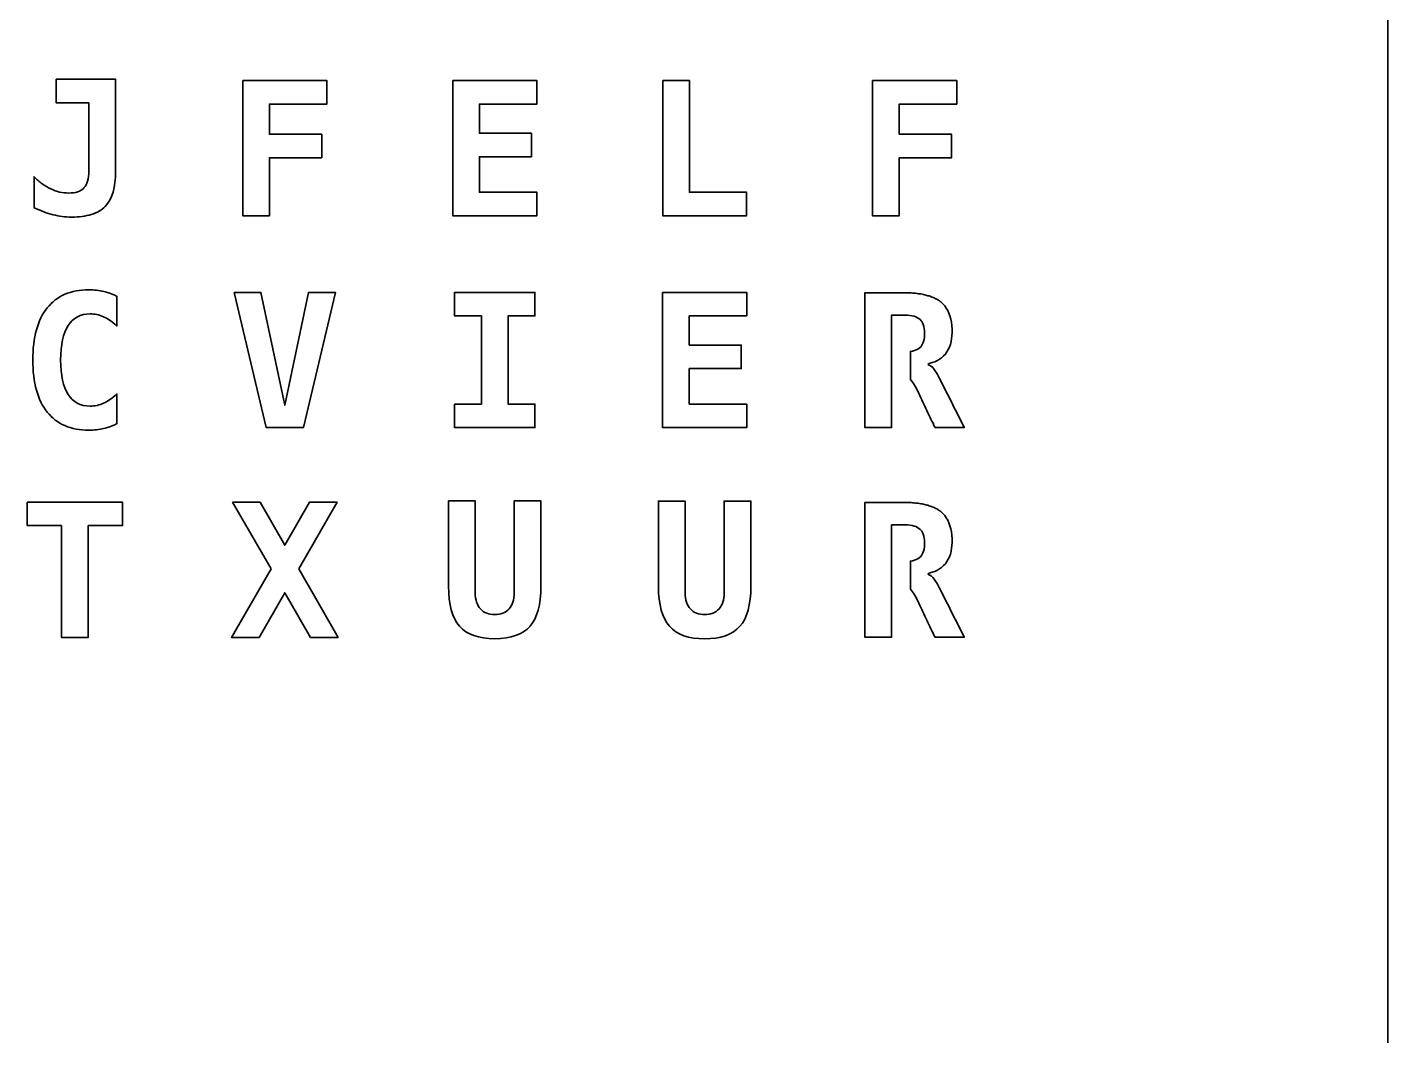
# Model space of a CAD drawing. Header units: inches. Extents: x 0 to 900, y -600 to 85.
# Drawn here: x 165.6 to 295, y -295 to -198.4 of the extents above; entities that cross this region are included whole.
import ezdxf

# ---------------------------------------------------------------- set-up
doc = ezdxf.new("R2010")
doc.units = ezdxf.units.IN
doc.header["$MEASUREMENT"] = 0
doc.layers.add('01_SNIJLIJNEN', color=7, linetype='Continuous')

msp = doc.modelspace()

# ---------------------------------------------------------------- linework, layer by layer
at = {"layer": '01_SNIJLIJNEN', "color": 5, "lineweight": 35, "true_color": 0x0000ff}
for points in [[(295, -5), (295, -295)], [(186.07, -203.48), (194.08, -203.48), (194.08, -205.72), (188.61, -205.72), (188.61, -208.58), (193.59, -208.58), (193.59, -210.82), (188.61, -210.82), (188.61, -216.34), (186.07, -216.34), (186.07, -203.48)], [(206.05, -203.48), (214.06, -203.48), (214.06, -205.72), (208.59, -205.72), (208.59, -208.49), (213.54, -208.49), (213.54, -210.73), (208.59, -210.73), (208.59, -214.1), (214.06, -214.1), (214.06, -216.34), (206.05, -216.34), (206.05, -203.48)], [(226.03, -203.48), (228.57, -203.48), (228.57, -214.1), (234, -214.1), (234, -216.34), (226.03, -216.34), (226.03, -203.48)], [(245.98, -203.48), (253.99, -203.48), (253.99, -205.72), (248.52, -205.72), (248.52, -208.58), (253.5, -208.58), (253.5, -210.82), (248.52, -210.82), (248.52, -216.34), (245.98, -216.34), (245.98, -203.48)], [(185.26, -223.63), (187.81, -223.63), (190.07, -234.37), (192.34, -223.63), (194.89, -223.63), (191.84, -236.49), (188.31, -236.49), (185.26, -223.63)], [(206.22, -234.25), (208.78, -234.25), (208.78, -225.87), (206.22, -225.87), (206.22, -223.63), (213.87, -223.63), (213.87, -225.87), (211.32, -225.87), (211.32, -234.25), (213.87, -234.25), (213.87, -236.49), (206.22, -236.49), (206.22, -234.25)], [(226.01, -223.63), (234.02, -223.63), (234.02, -225.87), (228.55, -225.87), (228.55, -228.64), (233.5, -228.64), (233.5, -230.88), (228.55, -230.88), (228.55, -234.25), (234.02, -234.25), (234.02, -236.49), (226.01, -236.49), (226.01, -223.63)], [(168.83, -245.81), (165.57, -245.81), (165.57, -243.59), (174.64, -243.59), (174.64, -245.81), (171.38, -245.81), (171.38, -256.45), (168.83, -256.45), (168.83, -245.81)], [(188.77, -249.92), (185.1, -243.59), (187.73, -243.59), (190.07, -247.68), (192.42, -243.59), (195.05, -243.59), (191.4, -249.92), (195.15, -256.45), (192.53, -256.45), (190.07, -252.19), (187.63, -256.45), (185, -256.45), (188.77, -249.92)]]:
    msp.add_lwpolyline(points, dxfattribs=at)
for points, knots in [([(169.81, -216.47), (169.47, -216.47), (169.17, -216.45), (168.89, -216.41), (168.62, -216.37), (168.33, -216.32), (168.03, -216.24), (167.74, -216.17), (167.45, -216.08), (167.16, -215.97), (166.86, -215.86), (166.55, -215.73), (166.23, -215.58), (166.23, -215.58), (166.23, -212.63), (166.23, -212.63), (166.48, -212.89), (166.74, -213.12), (167, -213.31), (167.26, -213.49), (167.54, -213.66), (167.82, -213.79), (168.37, -214.05), (168.93, -214.18), (169.51, -214.18), (170.18, -214.18), (170.66, -214.02), (170.97, -213.68), (171.28, -213.35), (171.44, -212.82), (171.44, -212.09), (171.44, -212.09), (171.44, -205.6), (171.44, -205.6), (171.44, -205.6), (168.33, -205.6), (168.33, -205.6), (168.33, -205.6), (168.33, -203.36), (168.33, -203.36), (168.33, -203.36), (173.98, -203.36), (173.98, -203.36), (173.98, -203.36), (173.98, -212.09), (173.98, -212.09), (173.98, -213.66), (173.65, -214.78), (172.99, -215.45), (172.66, -215.79), (172.22, -216.05), (171.67, -216.22), (171.12, -216.38), (170.5, -216.47), (169.81, -216.47)], [0, 0, 0, 0, 1, 1, 1, 2, 2, 2, 3, 3, 3, 4, 4, 4, 5, 5, 5, 6, 6, 6, 7, 7, 7, 8, 8, 8, 9, 9, 9, 10, 10, 10, 11, 11, 11, 12, 12, 12, 13, 13, 13, 14, 14, 14, 15, 15, 15, 16, 16, 16, 17, 17, 17, 18, 18, 18, 18]), ([(171.43, -236.73), (170.57, -236.73), (169.81, -236.59), (169.15, -236.3), (168.49, -236.02), (167.93, -235.59), (167.47, -235.01), (166.56, -233.87), (166.1, -232.22), (166.1, -230.06), (166.1, -227.9), (166.56, -226.25), (167.47, -225.1), (167.93, -224.53), (168.49, -224.1), (169.15, -223.81), (169.81, -223.53), (170.57, -223.39), (171.43, -223.39), (171.69, -223.39), (171.93, -223.4), (172.16, -223.43), (172.4, -223.45), (172.62, -223.49), (172.85, -223.54), (173.3, -223.65), (173.72, -223.8), (174.11, -224.01), (174.11, -224.01), (174.11, -226.83), (174.11, -226.83), (173.85, -226.59), (173.62, -226.4), (173.41, -226.27), (173.21, -226.13), (173.01, -226.03), (172.83, -225.94), (172.61, -225.85), (172.4, -225.78), (172.19, -225.73), (171.98, -225.69), (171.77, -225.67), (171.56, -225.67), (170.64, -225.67), (169.94, -226.04), (169.46, -226.77), (168.99, -227.52), (168.75, -228.61), (168.75, -230.06), (168.75, -231.51), (168.99, -232.6), (169.46, -233.33), (169.93, -234.08), (170.63, -234.45), (171.56, -234.45), (172, -234.45), (172.43, -234.35), (172.84, -234.16), (173.04, -234.07), (173.24, -233.96), (173.44, -233.82), (173.64, -233.69), (173.86, -233.51), (174.11, -233.28), (174.11, -233.28), (174.11, -236.11), (174.11, -236.11), (173.7, -236.31), (173.28, -236.47), (172.84, -236.57), (172.62, -236.62), (172.4, -236.66), (172.16, -236.69), (171.93, -236.72), (171.69, -236.73), (171.43, -236.73)], [0, 0, 0, 0, 1, 1, 1, 2, 2, 2, 3, 3, 3, 4, 4, 4, 5, 5, 5, 6, 6, 6, 7, 7, 7, 8, 8, 8, 9, 9, 9, 10, 10, 10, 11, 11, 11, 12, 12, 12, 13, 13, 13, 14, 14, 14, 15, 15, 15, 16, 16, 16, 17, 17, 17, 18, 18, 18, 19, 19, 19, 20, 20, 20, 21, 21, 21, 22, 22, 22, 23, 23, 23, 24, 24, 24, 25, 25, 25, 25]), ([(251.24, -230.49), (251.24, -230.49), (251.42, -230.57), (251.42, -230.57), (251.42, -230.57), (251.58, -230.67), (251.58, -230.67), (251.58, -230.67), (251.71, -230.78), (251.71, -230.78), (251.71, -230.78), (251.85, -230.95), (251.85, -230.95), (251.85, -230.95), (251.99, -231.14), (251.99, -231.14), (251.99, -231.14), (252.07, -231.28), (252.07, -231.28), (252.07, -231.28), (252.17, -231.44), (252.17, -231.44), (252.17, -231.44), (252.26, -231.62), (252.26, -231.62), (252.26, -231.62), (252.37, -231.82), (252.37, -231.82), (252.37, -231.82), (252.54, -232.16), (252.54, -232.16), (252.54, -232.16), (252.68, -232.45), (252.68, -232.45), (252.68, -232.45), (252.83, -232.74), (252.83, -232.74), (252.83, -232.74), (252.97, -233.03), (252.97, -233.03), (252.97, -233.03), (253.12, -233.31), (253.12, -233.31), (253.12, -233.31), (253.26, -233.6), (253.26, -233.6), (253.26, -233.6), (253.41, -233.89), (253.41, -233.89), (253.41, -233.89), (253.55, -234.18), (253.55, -234.18), (253.55, -234.18), (253.7, -234.47), (253.7, -234.47), (253.7, -234.47), (253.84, -234.76), (253.84, -234.76), (253.84, -234.76), (253.99, -235.05), (253.99, -235.05), (253.99, -235.05), (254.13, -235.33), (254.13, -235.33), (254.13, -235.33), (254.28, -235.62), (254.28, -235.62), (254.28, -235.62), (254.42, -235.91), (254.42, -235.91), (254.42, -235.91), (254.57, -236.2), (254.57, -236.2), (254.57, -236.2), (254.71, -236.49), (254.71, -236.49), (254.71, -236.49), (251.93, -236.49), (251.93, -236.49), (251.93, -236.49), (251.83, -236.28), (251.83, -236.28), (251.83, -236.28), (251.74, -236.08), (251.74, -236.08), (251.74, -236.08), (251.64, -235.88), (251.64, -235.88), (251.64, -235.88), (251.54, -235.68), (251.54, -235.68), (251.54, -235.68), (251.45, -235.47), (251.45, -235.47), (251.45, -235.47), (251.35, -235.27), (251.35, -235.27), (251.35, -235.27), (251.25, -235.07), (251.25, -235.07), (251.25, -235.07), (251.16, -234.87), (251.16, -234.87), (251.16, -234.87), (251.06, -234.66), (251.06, -234.66), (251.06, -234.66), (250.96, -234.46), (250.96, -234.46), (250.96, -234.46), (250.87, -234.26), (250.87, -234.26), (250.87, -234.26), (250.77, -234.06), (250.77, -234.06), (250.77, -234.06), (250.67, -233.86), (250.67, -233.86), (250.67, -233.86), (250.58, -233.65), (250.58, -233.65), (250.58, -233.65), (250.48, -233.45), (250.48, -233.45), (250.48, -233.45), (250.38, -233.25), (250.38, -233.25), (250.38, -233.25), (250.31, -233.1), (250.31, -233.1), (250.31, -233.1), (250.23, -232.92), (250.23, -232.92), (250.23, -232.92), (250.16, -232.78), (250.16, -232.78), (250.16, -232.78), (250.07, -232.61), (250.07, -232.61), (250.07, -232.61), (249.97, -232.45), (249.97, -232.45), (249.97, -232.45), (249.88, -232.3), (249.88, -232.3), (249.88, -232.3), (249.79, -232.16), (249.79, -232.16), (249.79, -232.16), (249.7, -232.03), (249.7, -232.03), (249.7, -232.03), (249.6, -231.92), (249.6, -231.92), (249.6, -231.92), (249.59, -229.25), (249.59, -229.25), (249.59, -229.25), (249.79, -229.21), (249.79, -229.21), (249.79, -229.21), (249.98, -229.16), (249.98, -229.16), (249.98, -229.16), (250.15, -229.09), (250.15, -229.09), (250.15, -229.09), (250.3, -229.02), (250.3, -229.02), (250.3, -229.02), (250.43, -228.92), (250.43, -228.92), (250.43, -228.92), (250.54, -228.83), (250.54, -228.83), (250.54, -228.83), (250.63, -228.72), (250.63, -228.72), (250.63, -228.72), (250.71, -228.59), (250.71, -228.59), (250.71, -228.59), (250.78, -228.45), (250.78, -228.45), (250.78, -228.45), (250.84, -228.29), (250.84, -228.29), (250.84, -228.29), (250.89, -228.1), (250.89, -228.1), (250.89, -228.1), (250.92, -227.89), (250.92, -227.89), (250.92, -227.89), (250.93, -227.69), (250.93, -227.69), (250.93, -227.69), (250.93, -227.48), (250.93, -227.48), (250.93, -227.48), (250.92, -227.25), (250.92, -227.25), (250.92, -227.25), (250.9, -227.05), (250.9, -227.05), (250.9, -227.05), (250.86, -226.86), (250.86, -226.86), (250.86, -226.86), (250.81, -226.69), (250.81, -226.69), (250.81, -226.69), (250.74, -226.53), (250.74, -226.53), (250.74, -226.53), (250.66, -226.39), (250.66, -226.39), (250.66, -226.39), (250.61, -226.33), (250.61, -226.33), (250.61, -226.33), (250.51, -226.22), (250.51, -226.22), (250.51, -226.22), (250.39, -226.12), (250.39, -226.12), (250.39, -226.12), (250.26, -226.04), (250.26, -226.04), (250.26, -226.04), (250.1, -225.96), (250.1, -225.96), (250.1, -225.96), (249.93, -225.9), (249.93, -225.9), (249.93, -225.9), (249.74, -225.86), (249.74, -225.86), (249.74, -225.86), (249.53, -225.82), (249.53, -225.82), (249.53, -225.82), (249.3, -225.8), (249.3, -225.8), (249.3, -225.8), (249.05, -225.79), (249.05, -225.79), (249.05, -225.79), (248.88, -225.79), (248.88, -225.79), (248.88, -225.79), (248.8, -225.79), (248.8, -225.79), (248.8, -225.79), (247.8, -225.79), (247.8, -225.79), (247.8, -225.79), (247.8, -229.29), (247.8, -229.29), (247.8, -229.29), (247.8, -230.35), (247.8, -230.35), (247.8, -230.35), (247.8, -231.42), (247.8, -231.42), (247.8, -231.42), (247.8, -236.49), (247.8, -236.49), (247.8, -236.49), (245.26, -236.49), (245.26, -236.49), (245.26, -236.49), (245.26, -223.66), (245.26, -223.66), (245.26, -223.66), (248.24, -223.66), (248.24, -223.66), (248.24, -223.66), (248.46, -223.66), (248.46, -223.66), (248.46, -223.66), (248.69, -223.66), (248.69, -223.66), (248.69, -223.66), (248.92, -223.66), (248.92, -223.66), (249.02, -223.66), (249.13, -223.66), (249.23, -223.66), (249.33, -223.67), (249.42, -223.67), (249.52, -223.67), (249.61, -223.68), (249.71, -223.68), (249.8, -223.69), (249.89, -223.7), (249.98, -223.71), (250.07, -223.71), (250.16, -223.72), (250.25, -223.73), (250.33, -223.75), (250.42, -223.76), (250.5, -223.77), (250.58, -223.78), (250.66, -223.8), (250.74, -223.81), (250.82, -223.83), (250.9, -223.84), (250.97, -223.86), (251.05, -223.88), (251.12, -223.9), (251.19, -223.92), (251.26, -223.94), (251.34, -223.96), (251.4, -223.98), (251.47, -224), (251.54, -224.03), (251.6, -224.05), (251.67, -224.07), (251.73, -224.1), (251.79, -224.13), (251.85, -224.15), (251.91, -224.18), (251.97, -224.21), (252.02, -224.24), (252.08, -224.27), (252.13, -224.3), (252.19, -224.33), (252.24, -224.36), (252.29, -224.4), (252.34, -224.43), (252.39, -224.46), (252.43, -224.5), (252.48, -224.54), (252.48, -224.54), (252.67, -224.71), (252.67, -224.71), (252.67, -224.71), (252.85, -224.9), (252.85, -224.9), (252.85, -224.9), (253, -225.12), (253, -225.12), (253, -225.12), (253.14, -225.35), (253.14, -225.35), (253.14, -225.35), (253.25, -225.6), (253.25, -225.6), (253.25, -225.6), (253.35, -225.87), (253.35, -225.87), (253.35, -225.87), (253.43, -226.16), (253.43, -226.16), (253.43, -226.16), (253.49, -226.46), (253.49, -226.46), (253.49, -226.46), (253.53, -226.78), (253.53, -226.78), (253.53, -226.78), (253.55, -227.12), (253.55, -227.12), (253.55, -227.12), (253.55, -227.44), (253.55, -227.44), (253.55, -227.44), (253.54, -227.78), (253.54, -227.78), (253.54, -227.78), (253.51, -228.02), (253.51, -228.02), (253.51, -228.02), (253.46, -228.31), (253.46, -228.31), (253.46, -228.31), (253.39, -228.58), (253.39, -228.58), (253.39, -228.58), (253.3, -228.83), (253.3, -228.83), (253.3, -228.83), (253.19, -229.07), (253.19, -229.07), (253.19, -229.07), (253.06, -229.29), (253.06, -229.29), (253.06, -229.29), (252.91, -229.49), (252.91, -229.49), (252.91, -229.49), (252.74, -229.67), (252.74, -229.67), (252.74, -229.67), (252.56, -229.84), (252.56, -229.84), (252.56, -229.84), (252.36, -229.98), (252.36, -229.98), (252.36, -229.98), (252.15, -230.11), (252.15, -230.11), (252.15, -230.11), (251.91, -230.22), (251.91, -230.22), (251.91, -230.22), (251.65, -230.31), (251.65, -230.31), (251.65, -230.31), (251.36, -230.38), (251.36, -230.38), (251.36, -230.38), (251.24, -230.49), (251.24, -230.49)], [0, 0, 0, 0, 1, 1, 1, 2, 2, 2, 3, 3, 3, 4, 4, 4, 5, 5, 5, 6, 6, 6, 7, 7, 7, 8, 8, 8, 9, 9, 9, 10, 10, 10, 11, 11, 11, 12, 12, 12, 13, 13, 13, 14, 14, 14, 15, 15, 15, 16, 16, 16, 17, 17, 17, 18, 18, 18, 19, 19, 19, 20, 20, 20, 21, 21, 21, 22, 22, 22, 23, 23, 23, 24, 24, 24, 25, 25, 25, 26, 26, 26, 27, 27, 27, 28, 28, 28, 29, 29, 29, 30, 30, 30, 31, 31, 31, 32, 32, 32, 33, 33, 33, 34, 34, 34, 35, 35, 35, 36, 36, 36, 37, 37, 37, 38, 38, 38, 39, 39, 39, 40, 40, 40, 41, 41, 41, 42, 42, 42, 43, 43, 43, 44, 44, 44, 45, 45, 45, 46, 46, 46, 47, 47, 47, 48, 48, 48, 49, 49, 49, 50, 50, 50, 51, 51, 51, 52, 52, 52, 53, 53, 53, 54, 54, 54, 55, 55, 55, 56, 56, 56, 57, 57, 57, 58, 58, 58, 59, 59, 59, 60, 60, 60, 61, 61, 61, 62, 62, 62, 63, 63, 63, 64, 64, 64, 65, 65, 65, 66, 66, 66, 67, 67, 67, 68, 68, 68, 69, 69, 69, 70, 70, 70, 71, 71, 71, 72, 72, 72, 73, 73, 73, 74, 74, 74, 75, 75, 75, 76, 76, 76, 77, 77, 77, 78, 78, 78, 79, 79, 79, 80, 80, 80, 81, 81, 81, 82, 82, 82, 83, 83, 83, 84, 84, 84, 85, 85, 85, 86, 86, 86, 87, 87, 87, 88, 88, 88, 89, 89, 89, 90, 90, 90, 91, 91, 91, 92, 92, 92, 93, 93, 93, 94, 94, 94, 95, 95, 95, 96, 96, 96, 97, 97, 97, 98, 98, 98, 99, 99, 99, 100, 100, 100, 101, 101, 101, 102, 102, 102, 103, 103, 103, 104, 104, 104, 105, 105, 105, 106, 106, 106, 107, 107, 107, 108, 108, 108, 109, 109, 109, 110, 110, 110, 111, 111, 111, 112, 112, 112, 113, 113, 113, 114, 114, 114, 115, 115, 115, 116, 116, 116, 117, 117, 117, 118, 118, 118, 119, 119, 119, 120, 120, 120, 121, 121, 121, 122, 122, 122, 123, 123, 123, 124, 124, 124, 125, 125, 125, 126, 126, 126, 127, 127, 127, 128, 128, 128, 129, 129, 129, 130, 130, 130, 131, 131, 131, 132, 132, 132, 133, 133, 133, 134, 134, 134, 135, 135, 135, 136, 136, 136, 137, 137, 137, 138, 138, 138, 138]), ([(210.05, -256.57), (208.51, -256.57), (207.4, -256.18), (206.7, -255.38), (206, -254.59), (205.65, -253.32), (205.65, -251.58), (205.65, -251.58), (205.65, -243.46), (205.65, -243.46), (205.65, -243.46), (208.19, -243.46), (208.19, -243.46), (208.19, -243.46), (208.19, -252.22), (208.19, -252.22), (208.19, -252.54), (208.24, -252.83), (208.32, -253.09), (208.41, -253.35), (208.53, -253.56), (208.69, -253.73), (208.85, -253.92), (209.05, -254.05), (209.28, -254.14), (209.52, -254.23), (209.77, -254.27), (210.05, -254.27), (210.32, -254.27), (210.58, -254.23), (210.81, -254.14), (211.04, -254.05), (211.24, -253.92), (211.41, -253.73), (211.56, -253.56), (211.68, -253.35), (211.77, -253.09), (211.85, -252.83), (211.9, -252.54), (211.9, -252.22), (211.9, -252.22), (211.9, -243.46), (211.9, -243.46), (211.9, -243.46), (214.44, -243.46), (214.44, -243.46), (214.44, -243.46), (214.44, -251.58), (214.44, -251.58), (214.44, -253.33), (214.09, -254.6), (213.4, -255.38), (212.7, -256.18), (211.58, -256.57), (210.05, -256.57)], [0, 0, 0, 0, 1, 1, 1, 2, 2, 2, 3, 3, 3, 4, 4, 4, 5, 5, 5, 6, 6, 6, 7, 7, 7, 8, 8, 8, 9, 9, 9, 10, 10, 10, 11, 11, 11, 12, 12, 12, 13, 13, 13, 14, 14, 14, 15, 15, 15, 16, 16, 16, 17, 17, 17, 18, 18, 18, 18]), ([(230.02, -256.58), (228.48, -256.58), (227.37, -256.19), (226.67, -255.39), (225.97, -254.6), (225.62, -253.33), (225.62, -251.59), (225.62, -251.59), (225.62, -243.47), (225.62, -243.47), (225.62, -243.47), (228.16, -243.47), (228.16, -243.47), (228.16, -243.47), (228.16, -252.22), (228.16, -252.22), (228.16, -252.55), (228.21, -252.84), (228.29, -253.1), (228.38, -253.35), (228.5, -253.57), (228.66, -253.74), (228.82, -253.92), (229.02, -254.06), (229.25, -254.15), (229.49, -254.24), (229.74, -254.28), (230.02, -254.28), (230.29, -254.28), (230.55, -254.24), (230.78, -254.15), (231.01, -254.06), (231.21, -253.92), (231.38, -253.74), (231.53, -253.57), (231.65, -253.35), (231.74, -253.1), (231.83, -252.84), (231.87, -252.55), (231.87, -252.22), (231.87, -252.22), (231.87, -243.47), (231.87, -243.47), (231.87, -243.47), (234.41, -243.47), (234.41, -243.47), (234.41, -243.47), (234.41, -251.59), (234.41, -251.59), (234.41, -253.34), (234.06, -254.61), (233.37, -255.39), (232.67, -256.19), (231.55, -256.58), (230.02, -256.58)], [0, 0, 0, 0, 1, 1, 1, 2, 2, 2, 3, 3, 3, 4, 4, 4, 5, 5, 5, 6, 6, 6, 7, 7, 7, 8, 8, 8, 9, 9, 9, 10, 10, 10, 11, 11, 11, 12, 12, 12, 13, 13, 13, 14, 14, 14, 15, 15, 15, 16, 16, 16, 17, 17, 17, 18, 18, 18, 18]), ([(251.24, -250.43), (251.24, -250.43), (251.42, -250.51), (251.42, -250.51), (251.42, -250.51), (251.58, -250.61), (251.58, -250.61), (251.58, -250.61), (251.71, -250.73), (251.71, -250.73), (251.71, -250.73), (251.85, -250.89), (251.85, -250.89), (251.85, -250.89), (251.99, -251.09), (251.99, -251.09), (251.99, -251.09), (252.07, -251.23), (252.07, -251.23), (252.07, -251.23), (252.17, -251.39), (252.17, -251.39), (252.17, -251.39), (252.26, -251.57), (252.26, -251.57), (252.26, -251.57), (252.37, -251.77), (252.37, -251.77), (252.37, -251.77), (252.54, -252.11), (252.54, -252.11), (252.54, -252.11), (252.68, -252.4), (252.68, -252.4), (252.68, -252.4), (252.83, -252.68), (252.83, -252.68), (252.83, -252.68), (252.97, -252.97), (252.97, -252.97), (252.97, -252.97), (253.12, -253.26), (253.12, -253.26), (253.12, -253.26), (253.26, -253.55), (253.26, -253.55), (253.26, -253.55), (253.41, -253.84), (253.41, -253.84), (253.41, -253.84), (253.55, -254.13), (253.55, -254.13), (253.55, -254.13), (253.7, -254.41), (253.7, -254.41), (253.7, -254.41), (253.84, -254.7), (253.84, -254.7), (253.84, -254.7), (253.99, -254.99), (253.99, -254.99), (253.99, -254.99), (254.13, -255.28), (254.13, -255.28), (254.13, -255.28), (254.28, -255.57), (254.28, -255.57), (254.28, -255.57), (254.42, -255.86), (254.42, -255.86), (254.42, -255.86), (254.57, -256.14), (254.57, -256.14), (254.57, -256.14), (254.71, -256.43), (254.71, -256.43), (254.71, -256.43), (251.93, -256.43), (251.93, -256.43), (251.93, -256.43), (251.83, -256.23), (251.83, -256.23), (251.83, -256.23), (251.74, -256.03), (251.74, -256.03), (251.74, -256.03), (251.64, -255.83), (251.64, -255.83), (251.64, -255.83), (251.54, -255.62), (251.54, -255.62), (251.54, -255.62), (251.45, -255.42), (251.45, -255.42), (251.45, -255.42), (251.35, -255.22), (251.35, -255.22), (251.35, -255.22), (251.25, -255.02), (251.25, -255.02), (251.25, -255.02), (251.16, -254.81), (251.16, -254.81), (251.16, -254.81), (251.06, -254.61), (251.06, -254.61), (251.06, -254.61), (250.96, -254.41), (250.96, -254.41), (250.96, -254.41), (250.87, -254.21), (250.87, -254.21), (250.87, -254.21), (250.77, -254), (250.77, -254), (250.77, -254), (250.67, -253.8), (250.67, -253.8), (250.67, -253.8), (250.58, -253.6), (250.58, -253.6), (250.58, -253.6), (250.48, -253.4), (250.48, -253.4), (250.48, -253.4), (250.38, -253.19), (250.38, -253.19), (250.38, -253.19), (250.31, -253.04), (250.31, -253.04), (250.31, -253.04), (250.23, -252.87), (250.23, -252.87), (250.23, -252.87), (250.16, -252.72), (250.16, -252.72), (250.16, -252.72), (250.07, -252.55), (250.07, -252.55), (250.07, -252.55), (249.97, -252.39), (249.97, -252.39), (249.97, -252.39), (249.88, -252.24), (249.88, -252.24), (249.88, -252.24), (249.79, -252.11), (249.79, -252.11), (249.79, -252.11), (249.7, -251.98), (249.7, -251.98), (249.7, -251.98), (249.6, -251.87), (249.6, -251.87), (249.6, -251.87), (249.59, -249.19), (249.59, -249.19), (249.59, -249.19), (249.79, -249.15), (249.79, -249.15), (249.79, -249.15), (249.98, -249.1), (249.98, -249.1), (249.98, -249.1), (250.15, -249.04), (250.15, -249.04), (250.15, -249.04), (250.3, -248.96), (250.3, -248.96), (250.3, -248.96), (250.43, -248.87), (250.43, -248.87), (250.43, -248.87), (250.54, -248.77), (250.54, -248.77), (250.54, -248.77), (250.63, -248.66), (250.63, -248.66), (250.63, -248.66), (250.71, -248.53), (250.71, -248.53), (250.71, -248.53), (250.78, -248.39), (250.78, -248.39), (250.78, -248.39), (250.84, -248.23), (250.84, -248.23), (250.84, -248.23), (250.89, -248.05), (250.89, -248.05), (250.89, -248.05), (250.92, -247.84), (250.92, -247.84), (250.92, -247.84), (250.93, -247.64), (250.93, -247.64), (250.93, -247.64), (250.93, -247.42), (250.93, -247.42), (250.93, -247.42), (250.92, -247.2), (250.92, -247.2), (250.92, -247.2), (250.9, -246.99), (250.9, -246.99), (250.9, -246.99), (250.86, -246.8), (250.86, -246.8), (250.86, -246.8), (250.81, -246.63), (250.81, -246.63), (250.81, -246.63), (250.74, -246.48), (250.74, -246.48), (250.74, -246.48), (250.66, -246.34), (250.66, -246.34), (250.66, -246.34), (250.61, -246.28), (250.61, -246.28), (250.61, -246.28), (250.51, -246.17), (250.51, -246.17), (250.51, -246.17), (250.39, -246.07), (250.39, -246.07), (250.39, -246.07), (250.26, -245.98), (250.26, -245.98), (250.26, -245.98), (250.1, -245.91), (250.1, -245.91), (250.1, -245.91), (249.93, -245.85), (249.93, -245.85), (249.93, -245.85), (249.74, -245.8), (249.74, -245.8), (249.74, -245.8), (249.53, -245.77), (249.53, -245.77), (249.53, -245.77), (249.3, -245.75), (249.3, -245.75), (249.3, -245.75), (249.05, -245.74), (249.05, -245.74), (249.05, -245.74), (248.88, -245.74), (248.88, -245.74), (248.88, -245.74), (248.8, -245.74), (248.8, -245.74), (248.8, -245.74), (247.8, -245.74), (247.8, -245.74), (247.8, -245.74), (247.8, -249.23), (247.8, -249.23), (247.8, -249.23), (247.8, -250.3), (247.8, -250.3), (247.8, -250.3), (247.8, -251.36), (247.8, -251.36), (247.8, -251.36), (247.8, -256.43), (247.8, -256.43), (247.8, -256.43), (245.26, -256.43), (245.26, -256.43), (245.26, -256.43), (245.26, -243.61), (245.26, -243.61), (245.26, -243.61), (248.24, -243.61), (248.24, -243.61), (248.24, -243.61), (248.46, -243.61), (248.46, -243.61), (248.46, -243.61), (248.69, -243.61), (248.69, -243.61), (248.69, -243.61), (248.92, -243.61), (248.92, -243.61), (249.02, -243.61), (249.13, -243.61), (249.23, -243.61), (249.33, -243.61), (249.42, -243.62), (249.52, -243.62), (249.61, -243.62), (249.71, -243.63), (249.8, -243.64), (249.89, -243.64), (249.98, -243.65), (250.07, -243.66), (250.16, -243.67), (250.25, -243.68), (250.33, -243.69), (250.42, -243.7), (250.5, -243.72), (250.58, -243.73), (250.66, -243.74), (250.74, -243.76), (250.82, -243.77), (250.9, -243.79), (250.97, -243.81), (251.05, -243.83), (251.12, -243.84), (251.19, -243.86), (251.26, -243.88), (251.34, -243.9), (251.4, -243.93), (251.47, -243.95), (251.54, -243.97), (251.6, -244), (251.67, -244.02), (251.73, -244.05), (251.79, -244.07), (251.85, -244.1), (251.91, -244.13), (251.97, -244.15), (252.02, -244.18), (252.08, -244.21), (252.13, -244.24), (252.19, -244.28), (252.24, -244.31), (252.29, -244.34), (252.34, -244.38), (252.39, -244.41), (252.43, -244.45), (252.48, -244.48), (252.48, -244.48), (252.67, -244.66), (252.67, -244.66), (252.67, -244.66), (252.85, -244.85), (252.85, -244.85), (252.85, -244.85), (253, -245.06), (253, -245.06), (253, -245.06), (253.14, -245.3), (253.14, -245.3), (253.14, -245.3), (253.25, -245.55), (253.25, -245.55), (253.25, -245.55), (253.35, -245.82), (253.35, -245.82), (253.35, -245.82), (253.43, -246.11), (253.43, -246.11), (253.43, -246.11), (253.49, -246.41), (253.49, -246.41), (253.49, -246.41), (253.53, -246.73), (253.53, -246.73), (253.53, -246.73), (253.55, -247.06), (253.55, -247.06), (253.55, -247.06), (253.55, -247.38), (253.55, -247.38), (253.55, -247.38), (253.54, -247.72), (253.54, -247.72), (253.54, -247.72), (253.51, -247.96), (253.51, -247.96), (253.51, -247.96), (253.46, -248.26), (253.46, -248.26), (253.46, -248.26), (253.39, -248.53), (253.39, -248.53), (253.39, -248.53), (253.3, -248.78), (253.3, -248.78), (253.3, -248.78), (253.19, -249.01), (253.19, -249.01), (253.19, -249.01), (253.06, -249.23), (253.06, -249.23), (253.06, -249.23), (252.91, -249.44), (252.91, -249.44), (252.91, -249.44), (252.74, -249.62), (252.74, -249.62), (252.74, -249.62), (252.56, -249.78), (252.56, -249.78), (252.56, -249.78), (252.36, -249.93), (252.36, -249.93), (252.36, -249.93), (252.15, -250.05), (252.15, -250.05), (252.15, -250.05), (251.91, -250.16), (251.91, -250.16), (251.91, -250.16), (251.65, -250.25), (251.65, -250.25), (251.65, -250.25), (251.36, -250.32), (251.36, -250.32), (251.36, -250.32), (251.24, -250.43), (251.24, -250.43)], [0, 0, 0, 0, 1, 1, 1, 2, 2, 2, 3, 3, 3, 4, 4, 4, 5, 5, 5, 6, 6, 6, 7, 7, 7, 8, 8, 8, 9, 9, 9, 10, 10, 10, 11, 11, 11, 12, 12, 12, 13, 13, 13, 14, 14, 14, 15, 15, 15, 16, 16, 16, 17, 17, 17, 18, 18, 18, 19, 19, 19, 20, 20, 20, 21, 21, 21, 22, 22, 22, 23, 23, 23, 24, 24, 24, 25, 25, 25, 26, 26, 26, 27, 27, 27, 28, 28, 28, 29, 29, 29, 30, 30, 30, 31, 31, 31, 32, 32, 32, 33, 33, 33, 34, 34, 34, 35, 35, 35, 36, 36, 36, 37, 37, 37, 38, 38, 38, 39, 39, 39, 40, 40, 40, 41, 41, 41, 42, 42, 42, 43, 43, 43, 44, 44, 44, 45, 45, 45, 46, 46, 46, 47, 47, 47, 48, 48, 48, 49, 49, 49, 50, 50, 50, 51, 51, 51, 52, 52, 52, 53, 53, 53, 54, 54, 54, 55, 55, 55, 56, 56, 56, 57, 57, 57, 58, 58, 58, 59, 59, 59, 60, 60, 60, 61, 61, 61, 62, 62, 62, 63, 63, 63, 64, 64, 64, 65, 65, 65, 66, 66, 66, 67, 67, 67, 68, 68, 68, 69, 69, 69, 70, 70, 70, 71, 71, 71, 72, 72, 72, 73, 73, 73, 74, 74, 74, 75, 75, 75, 76, 76, 76, 77, 77, 77, 78, 78, 78, 79, 79, 79, 80, 80, 80, 81, 81, 81, 82, 82, 82, 83, 83, 83, 84, 84, 84, 85, 85, 85, 86, 86, 86, 87, 87, 87, 88, 88, 88, 89, 89, 89, 90, 90, 90, 91, 91, 91, 92, 92, 92, 93, 93, 93, 94, 94, 94, 95, 95, 95, 96, 96, 96, 97, 97, 97, 98, 98, 98, 99, 99, 99, 100, 100, 100, 101, 101, 101, 102, 102, 102, 103, 103, 103, 104, 104, 104, 105, 105, 105, 106, 106, 106, 107, 107, 107, 108, 108, 108, 109, 109, 109, 110, 110, 110, 111, 111, 111, 112, 112, 112, 113, 113, 113, 114, 114, 114, 115, 115, 115, 116, 116, 116, 117, 117, 117, 118, 118, 118, 119, 119, 119, 120, 120, 120, 121, 121, 121, 122, 122, 122, 123, 123, 123, 124, 124, 124, 125, 125, 125, 126, 126, 126, 127, 127, 127, 128, 128, 128, 129, 129, 129, 130, 130, 130, 131, 131, 131, 132, 132, 132, 133, 133, 133, 134, 134, 134, 135, 135, 135, 136, 136, 136, 137, 137, 137, 138, 138, 138, 138])]:
    msp.add_open_spline(points, degree=3, knots=knots, dxfattribs=at)

doc.saveas('drawing.dxf')
